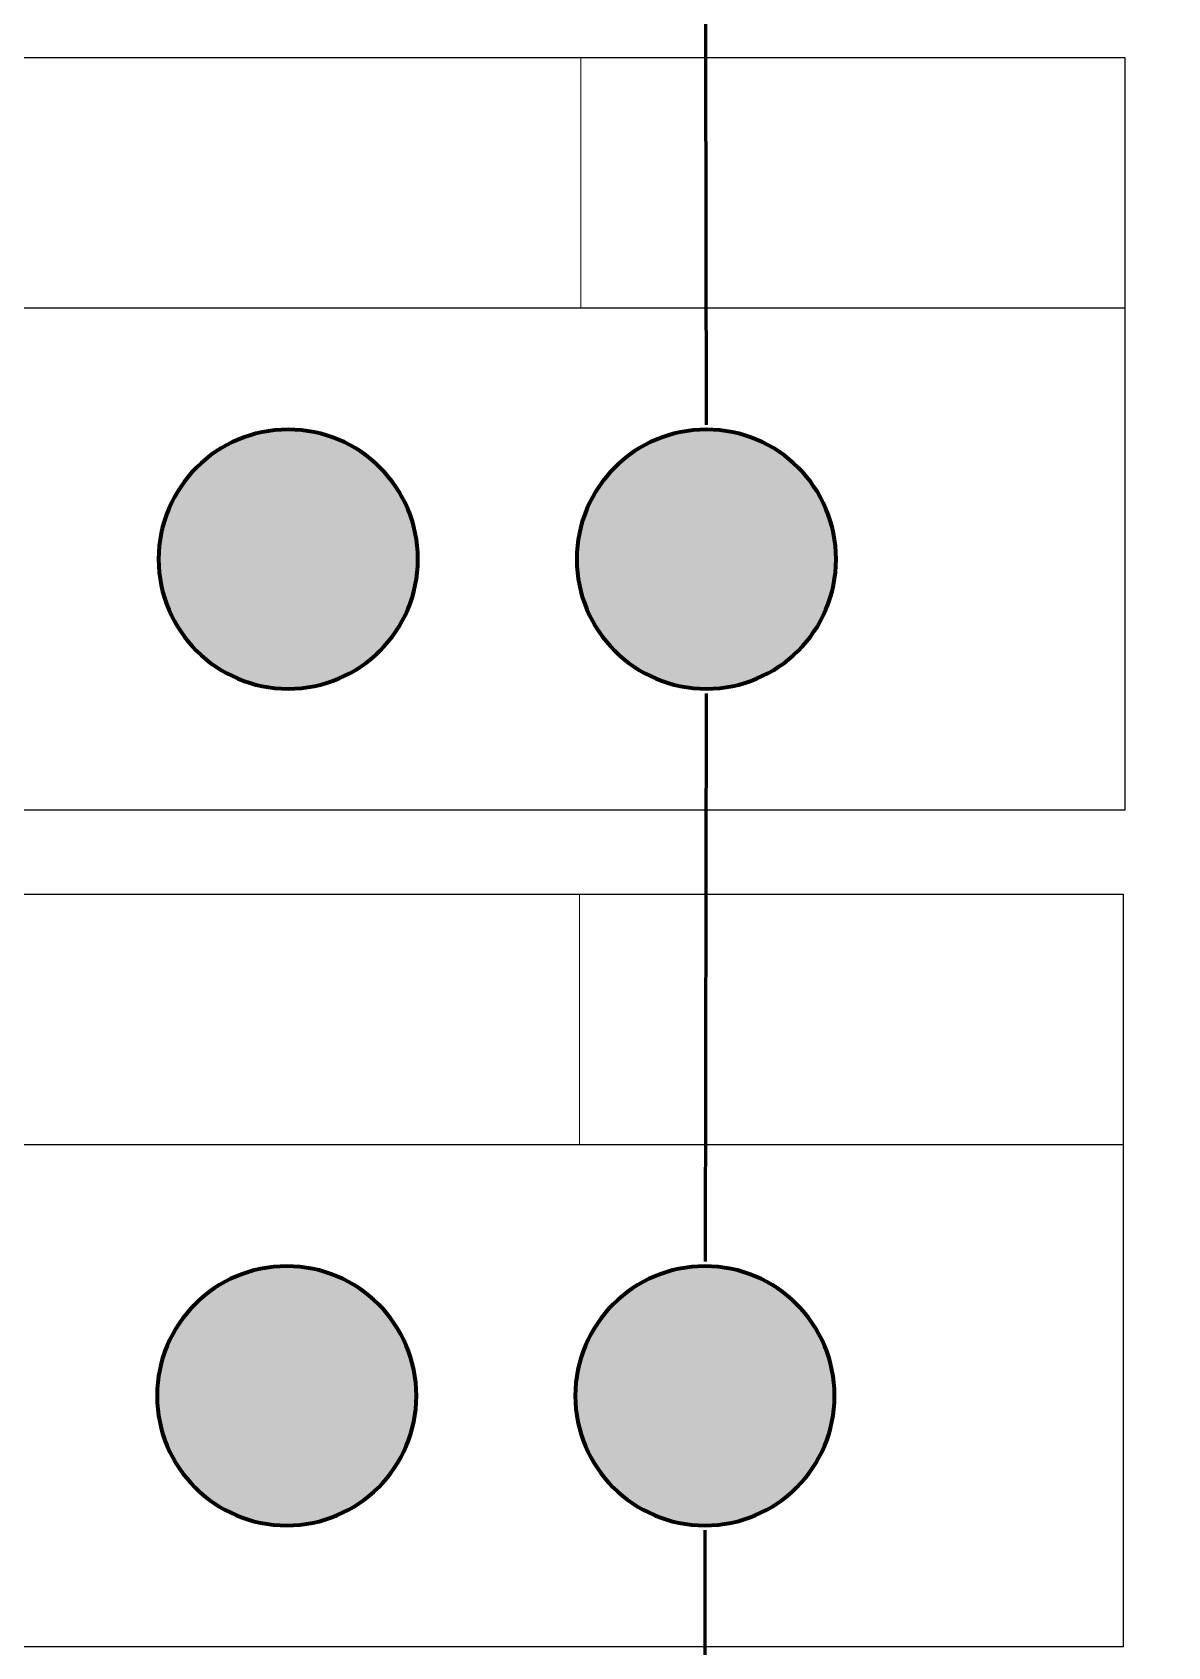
# Model space of a CAD drawing. Header units: inches. Extents: x 3.6 to 56.9, y 3.5 to 76.6.
# Drawn here: x 37.63 to 44.52, y 16.9 to 26.71 of the extents above; entities that cross this region are included whole.
import ezdxf

# ---------------------------------------------------------------- set-up
doc = ezdxf.new("R2010")
doc.units = ezdxf.units.IN
doc.header["$MEASUREMENT"] = 0
for name, color, linetype in [('board', 7, 'Continuous'), ('copper', 7, 'Continuous'), ('mask', 7, 'Continuous'), ('silk', 7, 'Continuous')]:
    doc.layers.add(name, color=color, linetype=linetype)

msp = doc.modelspace()

# ---------------------------------------------------------------- hatches: boundary and pattern name
at = {"layer": 'mask', "true_color": 0xffffff}
h = msp.add_hatch(color=7, dxfattribs=at)
edge = h.paths.add_edge_path()
edge.add_spline(control_points=[(39.9701, 23.5065), (39.9701, 23.0716), (39.6176, 22.7191), (39.1827, 22.7191), (38.7479, 22.7191), (38.3953, 23.0716), (38.3953, 23.5065), (38.3953, 23.9413), (38.7479, 24.2939), (39.1827, 24.2939), (39.6176, 24.2939), (39.9701, 23.9413), (39.9701, 23.5065)], knot_values=[0, 0, 0, 0, 1, 1, 1, 2, 2, 2, 3, 3, 3, 4, 4, 4, 4], degree=3, periodic=1)
h = msp.add_hatch(color=7, dxfattribs=at)
edge = h.paths.add_edge_path()
edge.add_spline(control_points=[(42.5101, 23.5065), (42.5101, 23.0716), (42.1576, 22.7191), (41.7227, 22.7191), (41.2879, 22.7191), (40.9353, 23.0716), (40.9353, 23.5065), (40.9353, 23.9413), (41.2879, 24.2939), (41.7227, 24.2939), (42.1576, 24.2939), (42.5101, 23.9413), (42.5101, 23.5065)], knot_values=[0, 0, 0, 0, 1, 1, 1, 2, 2, 2, 3, 3, 3, 4, 4, 4, 4], degree=3, periodic=1)
h = msp.add_hatch(color=7, dxfattribs=at)
edge = h.paths.add_edge_path()
edge.add_spline(control_points=[(39.961, 18.4243), (39.961, 17.9895), (39.6085, 17.6369), (39.1736, 17.6369), (38.7388, 17.6369), (38.3862, 17.9895), (38.3862, 18.4243), (38.3862, 18.8592), (38.7388, 19.2117), (39.1736, 19.2117), (39.6085, 19.2117), (39.961, 18.8592), (39.961, 18.4243)], knot_values=[0, 0, 0, 0, 1, 1, 1, 2, 2, 2, 3, 3, 3, 4, 4, 4, 4], degree=3, periodic=1)
h = msp.add_hatch(color=7, dxfattribs=at)
edge = h.paths.add_edge_path()
edge.add_spline(control_points=[(42.501, 18.4243), (42.501, 17.9895), (42.1485, 17.6369), (41.7136, 17.6369), (41.2788, 17.6369), (40.9262, 17.9895), (40.9262, 18.4243), (40.9262, 18.8592), (41.2788, 19.2117), (41.7136, 19.2117), (42.1485, 19.2117), (42.501, 18.8592), (42.501, 18.4243)], knot_values=[0, 0, 0, 0, 1, 1, 1, 2, 2, 2, 3, 3, 3, 4, 4, 4, 4], degree=3, periodic=1)

# ---------------------------------------------------------------- linework, layer by layer
at = {"layer": 'board', "color": 7, "lineweight": 20, "true_color": 0xffffff}
msp.add_open_spline([(56.8521, 12.1646), (56.8521, 12.1646), (55.3337, 10.6434), (55.3337, 10.6434), (55.3337, 10.6434), (43.9474, 10.6434), (43.9474, 10.6434), (43.9474, 10.6434), (41.4173, 8.1094), (41.4173, 8.1094), (41.4173, 8.1094), (8.7761, 8.1094), (8.7761, 8.1094), (8.7761, 8.1094), (6.246, 10.6434), (6.246, 10.6434), (6.246, 10.6434), (4.7111, 10.6434), (4.7111, 10.6434), (4.2186, 10.5873), (3.7727, 10.9401), (3.7148, 11.4312), (3.7074, 11.4979), (3.7074, 11.5709), (3.7148, 11.6404), (3.7148, 11.6404), (3.7148, 75.5088), (3.7148, 75.5088), (3.6569, 76.0016), (4.0097, 76.4482), (4.5011, 76.5061), (4.5706, 76.5142), (4.6408, 76.5142), (4.7114, 76.5061), (4.7114, 76.5061), (55.8558, 76.5061), (55.8558, 76.5061), (56.3487, 76.5636), (56.7949, 76.2104), (56.8521, 75.7176), (56.8602, 75.6481), (56.8602, 75.5779), (56.8521, 75.5088), (56.8521, 75.5088), (56.8521, 12.1646), (56.8521, 12.1646)], degree=3, knots=[0, 0, 0, 0, 1, 1, 1, 2, 2, 2, 3, 3, 3, 4, 4, 4, 5, 5, 5, 6, 6, 6, 7, 7, 7, 8, 8, 8, 9, 9, 9, 10, 10, 10, 11, 11, 11, 12, 12, 12, 13, 13, 13, 14, 14, 14, 15, 15, 15, 15], dxfattribs=at)
at = {"layer": 'copper', "color": 7, "lineweight": 60, "true_color": 0xffffff}
for points in [[(41.7151, 27.7686), (41.7213, 24.3222)], [(41.7213, 22.6909), (41.7151, 19.2399)], [(41.7136, 17.6086), (41.7136, 14.1599)]]:
    msp.add_lwpolyline(points, dxfattribs=at)
at = {"layer": 'copper', "color": 7, "lineweight": 50, "true_color": 0xffffff}
for points in [[(39.9701, 23.5065), (39.9701, 23.0716), (39.6176, 22.7191), (39.1827, 22.7191), (38.7479, 22.7191), (38.3953, 23.0716), (38.3953, 23.5065), (38.3953, 23.9413), (38.7479, 24.2939), (39.1827, 24.2939), (39.6176, 24.2939), (39.9701, 23.9413), (39.9701, 23.5065)], [(42.5101, 23.5065), (42.5101, 23.0716), (42.1576, 22.7191), (41.7227, 22.7191), (41.2879, 22.7191), (40.9353, 23.0716), (40.9353, 23.5065), (40.9353, 23.9413), (41.2879, 24.2939), (41.7227, 24.2939), (42.1576, 24.2939), (42.5101, 23.9413), (42.5101, 23.5065)], [(39.961, 18.4243), (39.961, 17.9895), (39.6085, 17.6369), (39.1736, 17.6369), (38.7388, 17.6369), (38.3862, 17.9895), (38.3862, 18.4243), (38.3862, 18.8592), (38.7388, 19.2117), (39.1736, 19.2117), (39.6085, 19.2117), (39.961, 18.8592), (39.961, 18.4243)], [(42.501, 18.4243), (42.501, 17.9895), (42.1485, 17.6369), (41.7136, 17.6369), (41.2788, 17.6369), (40.9262, 17.9895), (40.9262, 18.4243), (40.9262, 18.8592), (41.2788, 19.2117), (41.7136, 19.2117), (42.1485, 19.2117), (42.501, 18.8592), (42.501, 18.4243)]]:
    msp.add_open_spline(points, degree=3, knots=[0, 0, 0, 0, 1, 1, 1, 2, 2, 2, 3, 3, 3, 4, 4, 4, 4], dxfattribs=at)
at = {"layer": 'mask', "lineweight": 0}
for points in [[(39.9701, 23.5065), (39.9701, 23.0716), (39.6176, 22.7191), (39.1827, 22.7191), (38.7479, 22.7191), (38.3953, 23.0716), (38.3953, 23.5065), (38.3953, 23.9413), (38.7479, 24.2939), (39.1827, 24.2939), (39.6176, 24.2939), (39.9701, 23.9413), (39.9701, 23.5065)], [(42.5101, 23.5065), (42.5101, 23.0716), (42.1576, 22.7191), (41.7227, 22.7191), (41.2879, 22.7191), (40.9353, 23.0716), (40.9353, 23.5065), (40.9353, 23.9413), (41.2879, 24.2939), (41.7227, 24.2939), (42.1576, 24.2939), (42.5101, 23.9413), (42.5101, 23.5065)], [(39.961, 18.4243), (39.961, 17.9895), (39.6085, 17.6369), (39.1736, 17.6369), (38.7388, 17.6369), (38.3862, 17.9895), (38.3862, 18.4243), (38.3862, 18.8592), (38.7388, 19.2117), (39.1736, 19.2117), (39.6085, 19.2117), (39.961, 18.8592), (39.961, 18.4243)], [(42.501, 18.4243), (42.501, 17.9895), (42.1485, 17.6369), (41.7136, 17.6369), (41.2788, 17.6369), (40.9262, 17.9895), (40.9262, 18.4243), (40.9262, 18.8592), (41.2788, 19.2117), (41.7136, 19.2117), (42.1485, 19.2117), (42.501, 18.8592), (42.501, 18.4243)]]:
    msp.add_open_spline(points, degree=3, knots=[0, 0, 0, 0, 1, 1, 1, 2, 2, 2, 3, 3, 3, 4, 4, 4, 4], dxfattribs=at)
at = {"layer": 'mask', "color": 7, "lineweight": 80, "true_color": 0xffffff}
for points in [[(39.9701, 23.5065), (39.9701, 23.0716), (39.6176, 22.7191), (39.1827, 22.7191), (38.7479, 22.7191), (38.3953, 23.0716), (38.3953, 23.5065), (38.3953, 23.9413), (38.7479, 24.2939), (39.1827, 24.2939), (39.6176, 24.2939), (39.9701, 23.9413), (39.9701, 23.5065)], [(42.5101, 23.5065), (42.5101, 23.0716), (42.1576, 22.7191), (41.7227, 22.7191), (41.2879, 22.7191), (40.9353, 23.0716), (40.9353, 23.5065), (40.9353, 23.9413), (41.2879, 24.2939), (41.7227, 24.2939), (42.1576, 24.2939), (42.5101, 23.9413), (42.5101, 23.5065)], [(39.961, 18.4243), (39.961, 17.9895), (39.6085, 17.6369), (39.1736, 17.6369), (38.7388, 17.6369), (38.3862, 17.9895), (38.3862, 18.4243), (38.3862, 18.8592), (38.7388, 19.2117), (39.1736, 19.2117), (39.6085, 19.2117), (39.961, 18.8592), (39.961, 18.4243)], [(42.501, 18.4243), (42.501, 17.9895), (42.1485, 17.6369), (41.7136, 17.6369), (41.2788, 17.6369), (40.9262, 17.9895), (40.9262, 18.4243), (40.9262, 18.8592), (41.2788, 19.2117), (41.7136, 19.2117), (42.1485, 19.2117), (42.501, 18.8592), (42.501, 18.4243)]]:
    msp.add_open_spline(points, degree=3, knots=[0, 0, 0, 0, 1, 1, 1, 2, 2, 2, 3, 3, 3, 4, 4, 4, 4], dxfattribs=at)
at = {"layer": 'silk', "color": 7, "lineweight": 25, "true_color": 0xffffff}
for points in [[(34.1027, 26.5545), (44.2627, 26.5545)], [(34.1027, 26.5545), (44.2627, 26.5545)], [(44.2627, 26.5545), (44.2627, 21.9825)], [(44.2627, 26.5545), (44.2627, 25.0305)], [(44.2627, 25.0305), (34.1027, 25.0305)], [(44.2627, 21.9825), (34.1027, 21.9825)], [(34.0936, 21.4723), (44.2536, 21.4723)], [(34.0936, 21.4723), (44.2536, 21.4723)], [(44.2536, 21.4723), (44.2536, 16.9003)], [(44.2536, 21.4723), (44.2536, 19.9483)], [(44.2536, 19.9483), (34.0936, 19.9483)], [(44.2536, 16.9003), (34.0936, 16.9003)]]:
    msp.add_lwpolyline(points, dxfattribs=at)
at = {"layer": 'silk', "color": 7, "lineweight": 13, "true_color": 0xffffff}
for points in [[(40.9607, 26.5545), (40.9607, 25.0305)], [(40.9516, 21.4723), (40.9516, 19.9483)]]:
    msp.add_lwpolyline(points, dxfattribs=at)
at = {"layer": 'silk', "lineweight": 0}
for points in [[(39.9701, 23.5065), (39.9701, 23.0716), (39.6176, 22.7191), (39.1827, 22.7191), (38.7479, 22.7191), (38.3953, 23.0716), (38.3953, 23.5065), (38.3953, 23.9413), (38.7479, 24.2939), (39.1827, 24.2939), (39.6176, 24.2939), (39.9701, 23.9413), (39.9701, 23.5065)], [(42.5101, 23.5065), (42.5101, 23.0716), (42.1576, 22.7191), (41.7227, 22.7191), (41.2879, 22.7191), (40.9353, 23.0716), (40.9353, 23.5065), (40.9353, 23.9413), (41.2879, 24.2939), (41.7227, 24.2939), (42.1576, 24.2939), (42.5101, 23.9413), (42.5101, 23.5065)], [(39.961, 18.4243), (39.961, 17.9895), (39.6085, 17.6369), (39.1736, 17.6369), (38.7388, 17.6369), (38.3862, 17.9895), (38.3862, 18.4243), (38.3862, 18.8592), (38.7388, 19.2117), (39.1736, 19.2117), (39.6085, 19.2117), (39.961, 18.8592), (39.961, 18.4243)], [(42.501, 18.4243), (42.501, 17.9895), (42.1485, 17.6369), (41.7136, 17.6369), (41.2788, 17.6369), (40.9262, 17.9895), (40.9262, 18.4243), (40.9262, 18.8592), (41.2788, 19.2117), (41.7136, 19.2117), (42.1485, 19.2117), (42.501, 18.8592), (42.501, 18.4243)]]:
    msp.add_open_spline(points, degree=3, knots=[0, 0, 0, 0, 1, 1, 1, 2, 2, 2, 3, 3, 3, 4, 4, 4, 4], dxfattribs=at)
at = {"layer": 'silk', "color": 18, "lineweight": 80, "true_color": 0x000000}
for points in [[(39.9701, 23.5065), (39.9701, 23.0716), (39.6176, 22.7191), (39.1827, 22.7191), (38.7479, 22.7191), (38.3953, 23.0716), (38.3953, 23.5065), (38.3953, 23.9413), (38.7479, 24.2939), (39.1827, 24.2939), (39.6176, 24.2939), (39.9701, 23.9413), (39.9701, 23.5065)], [(42.5101, 23.5065), (42.5101, 23.0716), (42.1576, 22.7191), (41.7227, 22.7191), (41.2879, 22.7191), (40.9353, 23.0716), (40.9353, 23.5065), (40.9353, 23.9413), (41.2879, 24.2939), (41.7227, 24.2939), (42.1576, 24.2939), (42.5101, 23.9413), (42.5101, 23.5065)], [(39.961, 18.4243), (39.961, 17.9895), (39.6085, 17.6369), (39.1736, 17.6369), (38.7388, 17.6369), (38.3862, 17.9895), (38.3862, 18.4243), (38.3862, 18.8592), (38.7388, 19.2117), (39.1736, 19.2117), (39.6085, 19.2117), (39.961, 18.8592), (39.961, 18.4243)], [(42.501, 18.4243), (42.501, 17.9895), (42.1485, 17.6369), (41.7136, 17.6369), (41.2788, 17.6369), (40.9262, 17.9895), (40.9262, 18.4243), (40.9262, 18.8592), (41.2788, 19.2117), (41.7136, 19.2117), (42.1485, 19.2117), (42.501, 18.8592), (42.501, 18.4243)]]:
    msp.add_open_spline(points, degree=3, knots=[0, 0, 0, 0, 1, 1, 1, 2, 2, 2, 3, 3, 3, 4, 4, 4, 4], dxfattribs=at)

doc.saveas('drawing.dxf')
